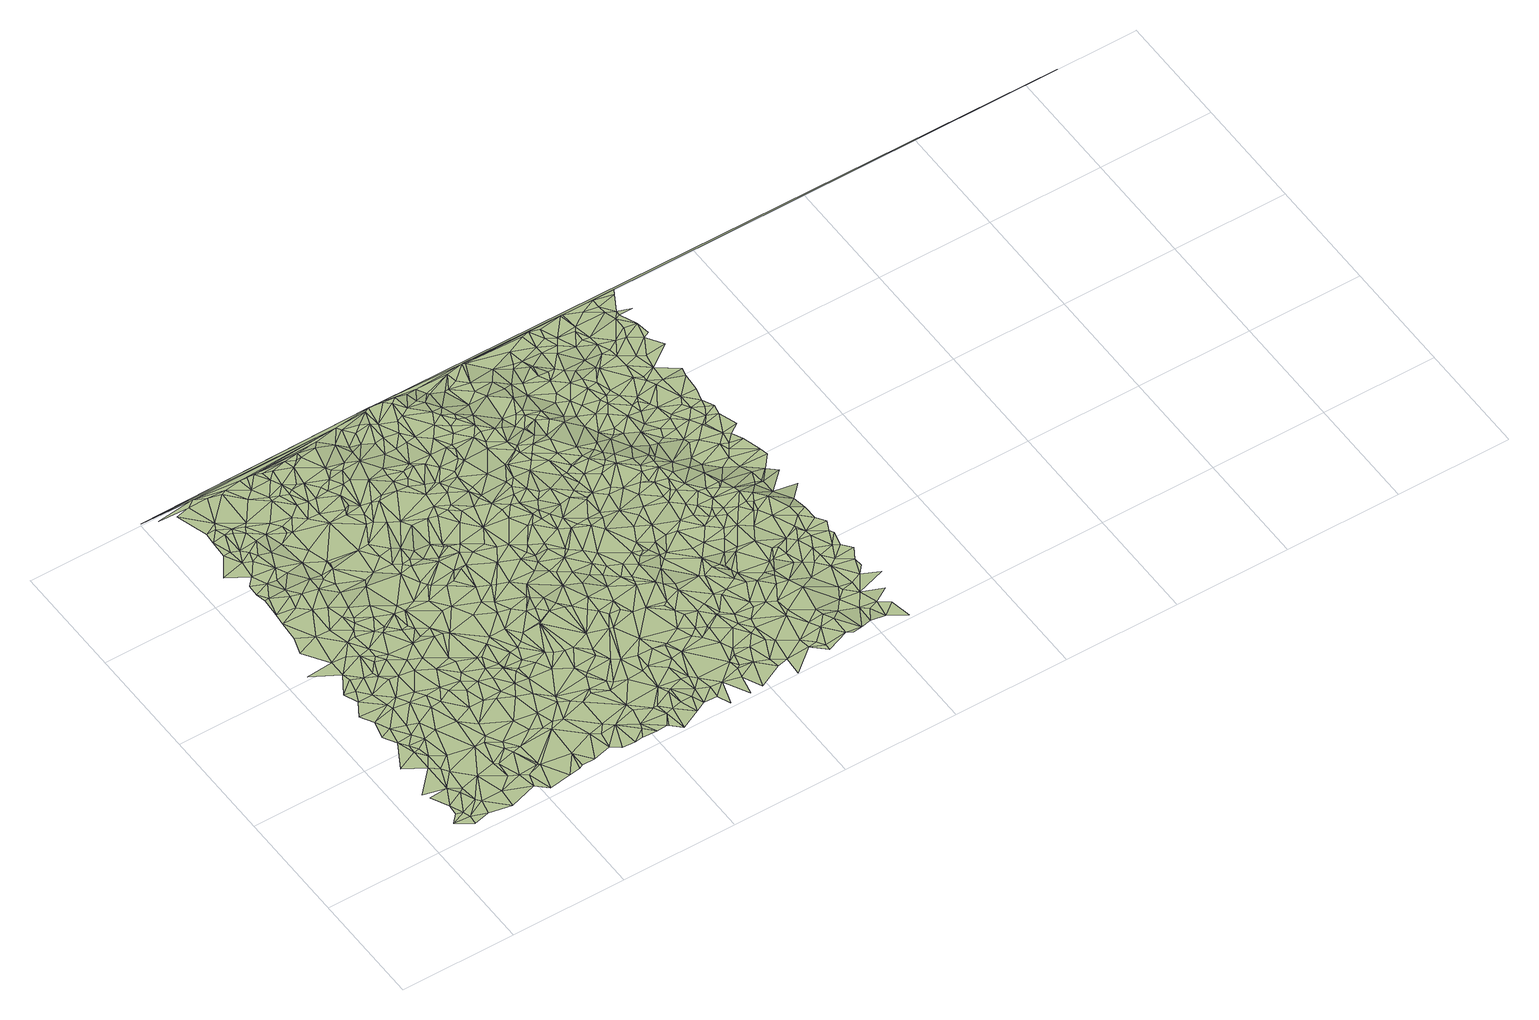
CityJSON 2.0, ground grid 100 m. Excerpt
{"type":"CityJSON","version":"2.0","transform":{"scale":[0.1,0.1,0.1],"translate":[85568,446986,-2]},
"CityObjects":{
"terrain1":{"type":"TINRelief","geometry":[{"type":"CompositeSurface","lod":"2","boundaries":[[[0,1,2]],[[0,3,4]],[[0,4,1]],[[2,1,5]],[[5,6,7]],[[8,4,3]],[[9,5,1]],[[10,1,4]],[[11,12,6]],[[9,6,5]],[[8,13,4]],[[10,9,1]],[[13,10,4]],[[9,14,6]],[[15,16,11]],[[10,14,9]],[[17,16,15]],[[18,11,6]],[[19,6,14]],[[20,13,8]],[[18,6,19]],[[18,21,11]],[[21,15,11]],[[13,22,10]],[[10,22,14]],[[17,15,23]],[[17,24,25]],[[26,23,15]],[[27,25,24]],[[22,19,14]],[[26,15,21]],[[20,28,13]],[[29,17,23]],[[18,19,30]],[[18,30,21]],[[28,22,13]],[[29,24,17]],[[31,23,26]],[[31,26,21]],[[31,29,23]],[[32,33,27]],[[31,21,30]],[[34,27,24]],[[29,35,24]],[[32,36,33]],[[36,37,38]],[[39,19,22]],[[40,28,20]],[[39,30,19]],[[34,24,35]],[[41,22,28]],[[32,27,34]],[[31,42,29]],[[29,42,35]],[[43,31,30]],[[38,37,44]],[[45,37,36]],[[45,36,32]],[[38,44,46]],[[46,47,48]],[[41,49,22]],[[43,42,31]],[[50,41,28]],[[39,22,49]],[[43,30,39]],[[40,50,28]],[[51,34,35]],[[45,52,37]],[[51,35,42]],[[52,44,37]],[[53,32,34]],[[45,32,53]],[[41,54,49]],[[52,46,44]],[[50,54,41]],[[51,53,34]],[[43,55,42]],[[47,56,57]],[[57,56,58]],[[40,59,50]],[[60,47,46]],[[45,61,52]],[[62,39,49]],[[63,43,39]],[[64,45,53]],[[40,65,59]],[[54,66,49]],[[51,42,55]],[[67,46,52]],[[50,68,54]],[[64,61,45]],[[69,58,56]],[[63,55,43]],[[62,49,66]],[[50,59,70]],[[67,60,46]],[[61,71,52]],[[72,53,51]],[[62,73,39]],[[63,39,73]],[[65,74,59]],[[54,68,66]],[[67,52,71]],[[60,75,47]],[[50,70,68]],[[75,56,47]],[[76,51,55]],[[64,53,77]],[[77,53,72]],[[76,72,51]],[[59,74,70]],[[61,78,71]],[[79,80,69]],[[62,66,81]],[[62,81,73]],[[64,77,61]],[[63,82,55]],[[83,80,84]],[[63,73,85]],[[78,67,71]],[[65,86,74]],[[87,69,56]],[[70,88,68]],[[76,55,82]],[[67,75,60]],[[83,84,89]],[[70,74,88]],[[66,68,90]],[[81,66,90]],[[88,90,68]],[[75,91,56]],[[61,92,78]],[[77,92,61]],[[93,84,80]],[[87,79,69]],[[94,67,78]],[[63,95,82]],[[63,85,95]],[[96,72,76]],[[84,97,89]],[[93,80,79]],[[89,97,98]],[[87,56,91]],[[67,99,75]],[[100,77,72]],[[94,99,67]],[[96,76,82]],[[94,78,92]],[[73,81,101]],[[85,73,101]],[[102,103,104]],[[97,102,98]],[[100,72,96]],[[105,104,103]],[[99,106,75]],[[107,91,75]],[[108,97,84]],[[81,90,109]],[[108,84,93]],[[95,110,82]],[[111,99,94]],[[111,94,92]],[[96,82,110]],[[86,112,74]],[[113,92,77]],[[106,107,75]],[[74,114,88]],[[100,113,77]],[[95,85,115]],[[88,114,90]],[[116,79,87]],[[116,93,79]],[[117,87,91]],[[113,111,92]],[[107,118,91]],[[81,109,101]],[[119,112,86]],[[108,120,97]],[[121,106,99]],[[108,93,116]],[[122,103,102]],[[105,103,123]],[[117,91,118]],[[124,102,97]],[[95,125,110]],[[105,123,126]],[[111,127,99]],[[100,96,128]],[[121,107,106]],[[85,101,129]],[[96,110,130]],[[85,129,115]],[[112,114,74]],[[90,131,109]],[[95,115,125]],[[120,124,97]],[[119,132,112]],[[133,123,103]],[[124,122,102]],[[107,134,118]],[[100,135,113]],[[127,121,99]],[[108,136,120]],[[121,134,107]],[[137,116,87]],[[130,110,125]],[[128,96,130]],[[138,103,122]],[[137,87,117]],[[139,126,123]],[[100,128,135]],[[113,140,111]],[[133,103,138]],[[90,114,131]],[[126,141,142]],[[143,118,134]],[[144,108,116]],[[133,139,123]],[[132,145,112]],[[146,117,118]],[[136,124,120]],[[111,140,127]],[[139,141,126]],[[147,148,142]],[[146,118,143]],[[149,138,122]],[[124,149,122]],[[144,136,108]],[[113,135,140]],[[125,115,150]],[[151,101,109]],[[121,152,134]],[[147,142,141]],[[153,154,155]],[[152,143,134]],[[130,125,150]],[[127,156,121]],[[144,116,137]],[[128,130,157]],[[133,158,139]],[[147,155,148]],[[151,109,131]],[[159,133,138]],[[160,115,129]],[[128,161,135]],[[162,117,146]],[[163,129,101]],[[137,117,162]],[[124,164,149]],[[156,152,121]],[[165,141,139]],[[127,166,156]],[[160,150,115]],[[130,150,157]],[[159,138,149]],[[133,167,158]],[[128,157,168]],[[147,141,165]],[[146,143,169]],[[112,145,170]],[[136,171,124]],[[140,172,127]],[[163,101,151]],[[131,114,173]],[[158,165,139]],[[127,172,166]],[[112,170,114]],[[152,169,143]],[[159,167,133]],[[128,168,161]],[[159,149,164]],[[174,144,137]],[[151,131,173]],[[144,171,136]],[[171,164,124]],[[160,129,163]],[[135,175,140]],[[167,165,158]],[[176,137,162]],[[176,174,137]],[[156,166,177]],[[135,161,175]],[[147,178,155]],[[156,177,152]],[[179,157,150]],[[160,180,150]],[[114,181,173]],[[182,144,174]],[[140,183,172]],[[184,147,165]],[[172,177,166]],[[182,171,144]],[[145,185,170]],[[186,183,140]],[[187,165,167]],[[178,153,155]],[[159,164,188]],[[162,146,189]],[[170,181,114]],[[186,140,175]],[[177,169,152]],[[190,168,157]],[[179,150,180]],[[189,146,169]],[[159,188,167]],[[171,191,164]],[[160,163,192]],[[172,183,193]],[[187,184,165]],[[163,151,194]],[[172,193,177]],[[161,168,190]],[[160,192,180]],[[151,173,195]],[[188,164,191]],[[188,187,167]],[[190,157,179]],[[196,174,176]],[[196,182,174]],[[184,197,147]],[[195,173,181]],[[147,197,178]],[[176,162,198]],[[186,199,183]],[[163,194,192]],[[182,200,171]],[[161,201,175]],[[185,202,170]],[[177,203,169]],[[186,175,199]],[[194,151,195]],[[193,183,204]],[[193,204,177]],[[205,191,171]],[[179,180,206]],[[161,190,207]],[[189,169,203]],[[192,206,180]],[[170,208,181]],[[209,184,187]],[[196,200,182]],[[209,187,188]],[[210,153,178]],[[161,207,201]],[[162,189,198]],[[199,204,183]],[[196,176,198]],[[190,179,211]],[[200,205,171]],[[212,188,191]],[[199,175,201]],[[177,204,203]],[[202,208,170]],[[211,179,213]],[[214,185,215]],[[192,194,216]],[[214,202,185]],[[179,206,213]],[[195,181,217]],[[196,218,200]],[[194,195,219]],[[205,220,191]],[[192,221,206]],[[207,199,201]],[[222,209,188]],[[220,212,191]],[[222,188,212]],[[216,194,219]],[[197,210,178]],[[192,216,221]],[[213,206,223]],[[208,224,181]],[[225,197,184]],[[206,221,223]],[[190,211,226]],[[227,203,204]],[[214,208,202]],[[217,181,224]],[[195,217,219]],[[228,214,215]],[[190,226,207]],[[199,229,204]],[[211,213,226]],[[230,223,221]],[[196,198,231]],[[232,153,210]],[[189,231,198]],[[216,230,221]],[[207,229,199]],[[209,233,184]],[[222,212,220]],[[213,223,234]],[[196,235,218]],[[225,210,197]],[[189,203,236]],[[218,235,200]],[[225,184,233]],[[230,237,223]],[[238,227,204]],[[222,239,209]],[[213,234,226]],[[216,219,240]],[[222,220,239]],[[200,241,205]],[[216,242,230]],[[229,238,204]],[[243,207,226]],[[227,236,203]],[[196,231,235]],[[244,214,228]],[[153,245,246]],[[234,223,237]],[[247,219,217]],[[189,236,231]],[[244,228,248]],[[205,241,220]],[[225,249,210]],[[209,239,233]],[[214,250,208]],[[207,251,229]],[[230,242,237]],[[247,217,224]],[[208,250,224]],[[243,226,234]],[[216,240,242]],[[239,220,252]],[[243,253,207]],[[249,232,210]],[[244,254,214]],[[225,255,249]],[[200,235,241]],[[207,253,251]],[[225,233,255]],[[244,248,256]],[[234,237,257]],[[238,258,227]],[[229,251,238]],[[243,234,257]],[[254,259,214]],[[247,224,260]],[[261,240,219]],[[247,262,219]],[[252,220,241]],[[227,263,236]],[[260,224,250]],[[244,256,254]],[[264,235,231]],[[236,265,231]],[[227,258,263]],[[259,250,214]],[[239,266,233]],[[267,237,242]],[[249,268,232]],[[261,219,262]],[[264,231,265]],[[239,252,266]],[[267,257,237]],[[233,269,255]],[[243,257,270]],[[267,242,240]],[[238,271,258]],[[272,254,256]],[[238,251,273]],[[255,274,249]],[[266,269,233]],[[249,275,268]],[[247,260,276]],[[268,275,232]],[[238,273,271]],[[277,235,264]],[[270,257,278]],[[260,250,276]],[[267,278,257]],[[236,279,265]],[[243,280,253]],[[252,241,281]],[[236,263,282]],[[255,269,283]],[[249,274,275]],[[284,259,254]],[[243,270,280]],[[252,285,266]],[[286,267,240]],[[253,287,251]],[[266,288,269]],[[236,282,279]],[[252,281,285]],[[289,254,272]],[[255,283,274]],[[290,262,247]],[[264,265,291]],[[290,247,276]],[[284,250,259]],[[270,278,292]],[[267,292,278]],[[261,293,240]],[[283,269,288]],[[235,294,241]],[[266,285,288]],[[277,264,291]],[[293,286,240]],[[289,284,254]],[[277,294,235]],[[295,261,262]],[[296,265,279]],[[274,297,275]],[[295,262,290]],[[289,272,298]],[[263,258,299]],[[280,287,253]],[[279,282,300]],[[251,301,273]],[[288,285,302]],[[258,271,299]],[[283,288,302]],[[291,265,296]],[[232,245,153]],[[281,241,303]],[[304,276,250]],[[290,276,305]],[[287,301,251]],[[281,306,285]],[[289,298,307]],[[263,299,282]],[[296,279,300]],[[274,308,297]],[[283,308,274]],[[273,309,271]],[[310,267,286]],[[310,292,267]],[[311,280,270]],[[283,302,312]],[[294,313,241]],[[314,270,292]],[[315,261,295]],[[316,300,282]],[[289,317,284]],[[303,241,313]],[[304,305,276]],[[285,318,302]],[[261,319,293]],[[284,320,250]],[[280,321,287]],[[275,297,322]],[[306,318,285]],[[289,307,323]],[[277,291,324]],[[273,301,325]],[[310,286,293]],[[277,326,294]],[[327,295,290]],[[273,325,309]],[[296,300,328]],[[312,302,318]],[[289,323,317]],[[271,309,299]],[[329,306,281]],[[316,282,299]],[[316,328,300]],[[314,311,270]],[[315,319,261]],[[311,321,280]],[[304,250,320]],[[327,290,305]],[[329,281,303]],[[283,330,308]],[[297,308,322]],[[283,312,330]],[[317,320,284]],[[331,292,310]],[[291,296,324]],[[277,324,326]],[[310,293,319]],[[314,292,331]],[[294,332,313]],[[307,333,323]],[[334,287,321]],[[303,313,335]],[[306,336,318]],[[327,315,295]],[[334,301,287]],[[301,337,325]],[[317,323,338]],[[312,318,330]],[[325,337,309]],[[339,336,306]],[[294,326,332]],[[304,340,305]],[[316,299,341]],[[329,339,306]],[[316,342,328]],[[335,313,343]],[[313,332,343]],[[329,303,335]],[[330,322,308]],[[344,319,315]],[[275,322,345]],[[317,338,320]],[[296,328,346]],[[232,275,245]],[[327,305,340]],[[311,347,321]],[[316,341,342]],[[333,348,323]],[[323,348,338]],[[349,334,321]],[[310,319,350]],[[296,351,324]],[[336,352,318]],[[344,315,327]],[[353,337,301]],[[329,335,343]],[[354,314,331]],[[334,353,301]],[[355,331,310]],[[353,309,337]],[[314,347,311]],[[304,320,356]],[[344,350,319]],[[326,357,332]],[[358,299,309]],[[339,352,336]],[[304,356,340]],[[358,341,299]],[[359,349,321]],[[318,360,330]],[[346,328,342]],[[296,346,351]],[[361,322,330]],[[343,332,357]],[[348,362,338]],[[329,363,339]],[[338,362,320]],[[354,331,355]],[[324,364,326]],[[341,365,342]],[[366,348,333]],[[359,321,347]],[[329,343,363]],[[358,309,353]],[[367,246,245]],[[354,368,314]],[[355,310,350]],[[352,360,318]],[[339,363,352]],[[366,362,348]],[[361,330,369]],[[368,347,314]],[[275,345,370]],[[326,364,357]],[[371,365,341]],[[361,345,322]],[[356,320,372]],[[373,366,333]],[[371,341,358]],[[365,374,342]],[[324,351,364]],[[344,327,375]],[[362,376,320]],[[369,330,360]],[[377,334,349]],[[340,356,378]],[[379,363,343]],[[377,353,334]],[[354,355,380]],[[361,369,345]],[[327,340,375]],[[371,374,365]],[[354,380,368]],[[381,362,366]],[[344,375,350]],[[382,372,320]],[[356,372,378]],[[383,358,353]],[[384,343,357]],[[352,385,360]],[[386,355,350]],[[373,381,366]],[[363,387,352]],[[388,342,374]],[[359,377,349]],[[388,346,342]],[[368,389,347]],[[381,376,362]],[[359,347,389]],[[382,320,376]],[[390,374,371]],[[388,351,346]],[[352,387,385]],[[390,371,358]],[[357,364,391]],[[392,380,355]],[[379,343,384]],[[392,355,386]],[[368,380,389]],[[377,383,353]],[[379,387,363]],[[369,393,345]],[[390,358,383]],[[369,360,393]],[[394,386,350]],[[395,340,378]],[[396,246,367]],[[397,364,351]],[[373,398,381]],[[384,357,391]],[[360,385,399]],[[375,340,400]],[[275,370,245]],[[401,378,372]],[[402,398,373]],[[381,403,376]],[[392,386,394]],[[394,350,404]],[[387,399,385]],[[395,400,340]],[[403,382,376]],[[405,359,389]],[[397,391,364]],[[406,372,382]],[[407,388,374]],[[408,374,390]],[[409,350,375]],[[345,393,370]],[[388,410,351]],[[411,403,381]],[[390,383,412]],[[392,413,380]],[[404,350,409]],[[398,411,381]],[[414,377,359]],[[413,389,380]],[[401,372,406]],[[379,415,387]],[[377,416,383]],[[395,378,401]],[[403,406,382]],[[408,407,374]],[[360,417,393]],[[392,394,413]],[[379,384,415]],[[360,399,417]],[[418,397,351]],[[402,419,420]],[[421,384,391]],[[405,414,359]],[[387,415,399]],[[402,420,398]],[[412,383,416]],[[418,351,410]],[[421,391,397]],[[375,400,422]],[[398,420,411]],[[394,404,423]],[[407,410,388]],[[411,424,403]],[[405,389,425]],[[409,375,422]],[[426,390,412]],[[370,393,417]],[[413,425,389]],[[403,424,406]],[[427,401,406]],[[413,394,423]],[[408,390,426]],[[377,428,416]],[[395,401,429]],[[423,404,409]],[[430,384,421]],[[414,428,377]],[[431,415,384]],[[432,399,415]],[[430,431,384]],[[432,417,399]],[[395,433,400]],[[421,397,434]],[[429,401,427]],[[435,422,400]],[[436,407,408]],[[436,410,407]],[[426,412,416]],[[424,427,406]],[[405,437,414]],[[418,434,397]],[[405,425,437]],[[438,409,422]],[[420,439,411]],[[424,429,427]],[[438,423,409]],[[413,440,425]],[[426,416,428]],[[370,417,245]],[[433,435,400]],[[441,421,434]],[[413,423,442]],[[432,443,417]],[[436,408,444]],[[436,445,410]],[[446,430,421]],[[447,428,414]],[[411,439,424]],[[437,448,414]],[[408,426,444]],[[420,449,450]],[[451,432,415]],[[446,431,430]],[[395,429,452]],[[447,414,448]],[[438,422,435]],[[413,453,440]],[[446,421,441]],[[418,454,434]],[[431,455,415]],[[456,418,410]],[[436,444,445]],[[413,442,453]],[[454,441,434]],[[457,417,443]],[[451,443,432]],[[445,456,410]],[[447,458,428]],[[395,459,433]],[[424,460,429]],[[420,450,461]],[[462,437,425]],[[457,245,417]],[[438,435,433]],[[447,448,458]],[[463,442,423]],[[462,425,440]],[[463,423,438]],[[464,451,415]],[[420,461,439]],[[465,444,426]],[[437,466,448]],[[418,467,454]],[[395,452,459]],[[468,431,446]],[[465,445,444]],[[464,415,455]],[[426,428,469]],[[470,446,441]],[[451,471,443]],[[470,441,454]],[[471,457,443]],[[462,440,453]],[[468,455,431]],[[456,472,418]],[[418,472,467]],[[473,453,442]],[[429,460,452]],[[448,474,458]],[[462,466,437]],[[458,475,428]],[[473,442,463]],[[424,476,460]],[[439,477,424]],[[468,446,470]],[[448,466,474]],[[478,456,445]],[[465,426,479]],[[465,478,445]],[[461,480,439]],[[481,438,433]],[[450,482,483]],[[484,454,467]],[[424,477,476]],[[485,472,456]],[[450,483,461]],[[484,470,454]],[[471,486,457]],[[469,428,475]],[[426,469,487]],[[473,488,453]],[[468,489,455]],[[451,490,471]],[[439,480,491]],[[481,463,438]],[[462,453,488]],[[479,426,487]],[[492,473,463]],[[478,485,456]],[[464,490,451]],[[493,464,455]],[[461,483,480]],[[494,245,457]],[[481,433,459]],[[458,474,495]],[[484,468,470]],[[452,460,496]],[[472,497,467]],[[462,498,466]],[[489,493,455]],[[498,474,466]],[[459,452,499]],[[500,472,485]],[[501,478,465]],[[476,496,460]],[[439,491,502]],[[458,495,475]],[[492,488,473]],[[501,465,479]],[[490,486,471]],[[480,483,491]],[[484,467,497]],[[439,502,477]],[[503,492,463]],[[494,457,486]],[[493,490,464]],[[462,504,498]],[[478,500,485]],[[505,489,468]],[[506,452,496]],[[482,507,483]],[[508,468,484]],[[459,499,509]],[[501,510,478]],[[499,452,506]],[[511,504,462]],[[511,462,488]],[[503,463,481]],[[472,512,497]],[[500,512,472]],[[501,479,510]],[[476,513,496]],[[459,509,514]],[[476,477,515]],[[510,516,478]],[[517,488,492]],[[478,516,500]],[[489,518,493]],[[508,505,468]],[[498,519,474]],[[469,520,487]],[[503,517,492]],[[493,521,490]],[[476,515,513]],[[494,367,245]],[[490,494,486]],[[483,522,491]],[[474,519,495]],[[491,522,502]],[[479,487,520]],[[508,484,497]],[[523,469,475]],[[505,518,489]],[[499,514,509]],[[518,521,493]],[[481,459,524]],[[523,475,495]],[[524,459,514]],[[503,481,525]],[[490,521,494]],[[523,520,469]],[[517,526,488]],[[477,502,527]],[[506,496,528]],[[511,488,526]],[[529,498,504]],[[528,496,513]],[[483,507,530]],[[503,525,531]],[[483,530,522]],[[499,506,528]],[[515,477,527]],[[503,532,517]],[[533,516,510]],[[534,510,479]],[[535,479,520]],[[533,500,516]],[[511,529,504]],[[536,495,519]],[[523,495,536]],[[508,537,505]],[[512,538,497]],[[505,537,518]],[[503,531,532]],[[521,367,494]],[[500,539,512]],[[525,481,524]],[[529,519,498]],[[508,497,540]],[[499,541,514]],[[542,521,518]],[[515,543,513]],[[517,532,526]],[[522,544,502]],[[525,524,531]],[[523,545,520]],[[546,530,507]],[[499,528,541]],[[547,479,535]],[[542,518,537]],[[535,520,545]],[[528,513,543]],[[502,544,527]],[[540,497,538]],[[548,523,536]],[[508,549,537]],[[524,514,550]],[[533,539,500]],[[548,545,523]],[[515,527,543]],[[551,536,519]],[[534,533,510]],[[512,539,538]],[[530,552,522]],[[534,479,547]],[[553,367,521]],[[514,541,550]],[[554,532,531]],[[508,540,549]],[[511,526,555]],[[554,531,524]],[[548,536,551]],[[542,556,521]],[[529,557,519]],[[542,537,558]],[[551,519,557]],[[532,559,526]],[[560,545,548]],[[511,555,529]],[[528,543,561]],[[552,544,522]],[[546,562,530]],[[528,561,541]],[[563,535,545]],[[556,553,521]],[[543,527,564]],[[565,538,539]],[[540,538,565]],[[562,552,530]],[[564,527,544]],[[553,396,367]],[[550,541,566]],[[540,567,549]],[[563,545,560]],[[563,547,535]],[[549,568,537]],[[524,550,569]],[[561,543,570]],[[554,559,532]],[[529,571,557]],[[540,565,567]],[[537,568,558]],[[548,551,572]],[[542,558,556]],[[554,524,569]],[[573,546,574]],[[543,564,575]],[[543,575,570]],[[560,548,572]],[[569,550,566]],[[576,534,547]],[[564,544,577]],[[552,577,544]],[[529,555,571]],[[551,557,572]],[[559,578,526]],[[526,578,555]],[[534,579,533]],[[563,576,547]],[[533,580,539]],[[561,581,541]],[[582,549,567]],[[562,577,552]],[[561,570,581]],[[554,583,559]],[[571,584,557]],[[563,560,585]],[[586,565,539]],[[564,577,587]],[[575,564,587]],[[553,588,396]],[[558,589,556]],[[576,579,534]],[[590,562,546]],[[582,568,549]],[[541,591,566]],[[586,567,565]],[[556,588,553]],[[571,555,584]],[[592,570,575]],[[579,580,533]],[[560,593,585]],[[554,594,583]],[[554,569,594]],[[559,583,595]],[[560,572,593]],[[572,557,596]],[[556,589,588]],[[569,566,591]],[[573,590,546]],[[581,570,592]],[[597,558,568]],[[597,589,558]],[[541,581,591]],[[598,576,563]],[[586,539,580]],[[598,563,585]],[[576,599,579]],[[582,567,586]],[[559,600,578]],[[559,595,600]],[[584,601,557]],[[583,602,595]],[[582,603,568]],[[604,575,587]],[[598,599,576]],[[555,605,584]],[[578,605,555]],[[562,606,577]],[[557,601,596]],[[583,594,602]],[[593,572,596]],[[598,585,593]],[[594,569,607]],[[569,591,607]],[[589,608,588]],[[592,575,609]],[[610,396,588]],[[595,602,600]],[[603,611,568]],[[606,587,577]],[[597,568,611]],[[612,581,592]],[[604,609,575]],[[589,613,608]],[[597,614,589]],[[590,606,562]],[[614,613,589]],[[605,615,584]],[[599,616,579]],[[581,617,591]],[[618,586,580]],[[619,578,600]],[[620,590,573]],[[616,580,579]],[[612,617,581]],[[621,603,582]],[[584,615,601]],[[593,596,622]],[[594,607,623]],[[602,624,600]],[[621,582,586]],[[594,624,602]],[[612,592,609]],[[598,625,599]],[[626,611,603]],[[627,604,587]],[[578,628,605]],[[620,573,629]],[[610,588,608]],[[630,586,618]],[[573,631,629]],[[598,593,632]],[[633,597,611]],[[594,623,624]],[[634,596,601]],[[618,580,635]],[[622,596,634]],[[633,614,597]],[[621,626,603]],[[599,625,636]],[[599,636,616]],[[627,587,606]],[[619,628,578]],[[593,622,632]],[[607,591,637]],[[610,608,613]],[[626,638,611]],[[621,586,630]],[[605,628,615]],[[627,609,604]],[[607,637,623]],[[616,635,580]],[[633,611,638]],[[614,639,613]],[[637,591,617]],[[615,640,601]],[[620,641,590]],[[612,642,617]],[[600,624,643]],[[619,600,643]],[[634,601,640]],[[644,638,626]],[[622,634,640]],[[645,612,609]],[[630,618,646]],[[590,647,606]],[[621,644,626]],[[598,648,625]],[[639,610,613]],[[633,649,614]],[[623,650,624]],[[598,632,648]],[[620,629,641]],[[646,618,635]],[[622,651,632]],[[649,639,614]],[[636,625,652]],[[590,641,647]],[[622,640,651]],[[636,653,616]],[[642,654,617]],[[621,630,646]],[[637,617,654]],[[615,655,640]],[[616,653,635]],[[628,655,615]],[[645,642,612]],[[644,656,638]],[[621,656,644]],[[629,631,657]],[[619,658,628]],[[623,637,659]],[[648,652,625]],[[660,627,606]],[[661,609,627]],[[662,633,638]],[[632,651,663]],[[650,643,624]],[[647,664,606]],[[621,646,656]],[[648,632,663]],[[660,606,664]],[[619,643,658]],[[636,665,653]],[[633,666,649]],[[636,652,665]],[[667,650,623]],[[661,645,609]],[[610,668,396]],[[646,635,669]],[[667,623,659]],[[637,654,670]],[[656,662,638]],[[651,640,671]],[[672,654,642]],[[629,657,641]],[[651,671,663]],[[672,670,654]],[[673,642,645]],[[662,666,633]],[[653,674,635]],[[628,658,675]],[[648,663,676]],[[640,655,677]],[[648,678,652]],[[673,672,642]],[[660,679,627]],[[635,680,669]],[[647,681,664]],[[672,682,670]],[[656,646,683]],[[658,643,675]],[[628,684,655]],[[685,610,639]],[[671,686,663]],[[678,665,652]],[[641,687,647]],[[676,663,686]],[[673,645,661]],[[659,637,688]],[[646,669,683]],[[685,639,649]],[[665,689,653]],[[661,627,679]],[[690,637,670]],[[671,640,691]],[[648,676,678]],[[692,643,650]],[[640,677,691]],[[635,674,680]],[[628,675,693]],[[690,670,682]],[[662,694,666]],[[667,659,688]],[[660,664,695]],[[653,689,674]],[[647,687,681]],[[667,692,650]],[[666,685,649]],[[655,684,677]],[[641,657,696]],[[628,693,684]],[[690,688,637]],[[683,669,680]],[[641,696,687]],[[672,697,682]],[[673,697,672]],[[656,698,662]],[[673,661,699]],[[678,700,665]],[[676,686,701]],[[671,702,686]],[[656,683,698]],[[703,675,643]],[[664,681,695]],[[678,676,701]],[[666,694,685]],[[662,704,694]],[[660,705,679]],[[665,706,689]],[[690,682,697]],[[661,679,707]],[[692,703,643]],[[689,708,674]],[[665,700,706]],[[709,657,710]],[[671,691,711]],[[712,667,688]],[[683,680,713]],[[709,696,657]],[[661,707,699]],[[712,692,667]],[[686,702,701]],[[687,714,681]],[[660,695,705]],[[687,696,714]],[[671,711,702]],[[662,698,704]],[[694,715,685]],[[680,674,716]],[[673,699,717]],[[718,693,675]],[[719,688,690]],[[678,720,700]],[[685,668,610]],[[721,677,684]],[[678,701,720]],[[721,691,677]],[[673,717,697]],[[689,722,708]],[[694,723,715]],[[694,704,723]],[[674,708,722]],[[693,724,684]],[[707,679,705]],[[709,714,696]],[[713,680,716]],[[689,706,722]],[[703,718,675]],[[690,697,725]],[[699,707,726]],[[719,690,725]],[[712,727,692]],[[674,722,716]],[[712,688,728]],[[683,713,729]],[[707,705,726]],[[719,728,688]],[[683,729,698]],[[714,730,681]],[[721,711,691]],[[681,730,695]],[[699,726,717]],[[711,731,702]],[[732,701,702]],[[692,733,703]],[[727,733,692]],[[720,701,732]],[[713,716,734]],[[724,735,684]],[[736,724,693]],[[700,737,706]],[[736,693,718]],[[685,715,668]],[[706,738,722]],[[709,739,714]],[[704,698,740]],[[721,684,735]],[[721,731,711]],[[741,702,731]],[[700,720,737]],[[697,742,725]],[[723,668,715]],[[712,743,727]],[[704,740,723]],[[716,722,744]],[[713,734,729]],[[705,695,745]],[[732,702,741]],[[717,742,697]],[[717,726,746]],[[726,705,747]],[[748,718,703]],[[709,749,739]],[[719,725,750]],[[712,728,751]],[[734,716,752]],[[739,730,714]],[[736,753,724]],[[744,722,738]],[[712,751,743]],[[706,737,738]],[[727,754,733]],[[755,720,732]],[[733,756,703]],[[753,735,724]],[[716,744,752]],[[729,757,698]],[[719,750,728]],[[743,754,727]],[[721,758,731]],[[748,736,718]],[[726,747,746]],[[698,757,740]],[[741,731,758]],[[756,748,703]],[[695,730,759]],[[750,725,742]],[[723,760,668]],[[717,746,761]],[[755,732,741]],[[744,738,752]],[[745,695,759]],[[705,745,762]],[[717,761,742]],[[734,763,729]],[[705,762,747]],[[764,721,735]],[[749,765,739]],[[743,766,754]],[[734,752,763]],[[751,728,767]],[[743,751,766]],[[755,768,720]],[[769,758,721]],[[740,770,723]],[[720,768,737]],[[723,770,760]],[[748,771,736]],[[767,728,750]],[[769,721,764]],[[749,772,765]],[[736,773,753]],[[754,774,733]],[[775,746,747]],[[746,776,761]],[[752,738,777]],[[753,773,735]],[[729,778,757]],[[733,774,756]],[[756,771,748]],[[759,730,779]],[[739,780,730]],[[775,776,746]],[[737,777,738]],[[781,741,758]],[[740,757,778]],[[755,741,781]],[[750,742,782]],[[729,763,778]],[[751,783,766]],[[780,779,730]],[[764,735,773]],[[751,767,783]],[[766,784,754]],[[771,773,736]],[[762,775,747]],[[739,765,785]],[[742,761,786]],[[756,787,771]],[[762,745,788]],[[740,778,770]],[[754,784,774]],[[789,745,759]],[[772,785,765]],[[763,752,790]],[[769,791,758]],[[774,787,756]],[[790,752,777]],[[786,761,776]],[[739,785,780]],[[792,768,755]],[[782,742,786]],[[793,777,737]],[[794,769,764]],[[766,783,784]],[[792,755,781]],[[775,786,776]],[[767,750,795]],[[759,779,796]],[[768,793,737]],[[789,788,745]],[[797,764,773]],[[781,758,791]],[[763,798,778]],[[771,787,799]],[[771,799,773]],[[800,775,762]],[[767,795,783]],[[780,796,779]],[[794,764,797]],[[750,782,801]],[[789,759,796]],[[772,802,785]],[[774,803,787]],[[794,791,769]],[[774,784,803]],[[762,788,804]],[[800,786,775]],[[770,778,805]],[[806,792,781]],[[750,801,795]],[[772,807,802]],[[805,778,798]],[[808,763,790]],[[770,809,760]],[[793,810,777]],[[789,811,788]],[[790,777,810]],[[800,762,804]],[[797,773,812]],[[813,768,792]],[[799,812,773]],[[794,797,814]],[[813,793,768]],[[787,815,799]],[[785,816,780]],[[804,788,811]],[[780,817,796]],[[818,782,786]],[[783,819,784]],[[820,781,791]],[[821,798,763]],[[803,784,822]],[[823,792,806]],[[806,781,820]],[[797,812,814]],[[803,824,787]],[[825,801,782]],[[789,796,817]],[[783,795,819]],[[789,826,811]],[[770,805,827]],[[794,828,791]],[[668,760,829]],[[825,782,818]],[[808,821,763]],[[794,814,828]],[[808,790,810]],[[800,830,786]],[[799,815,812]],[[793,831,810]],[[823,806,820]],[[832,795,801]],[[787,824,815]],[[813,831,793]],[[823,833,792]],[[784,834,822]],[[803,822,835]],[[833,813,792]],[[836,805,798]],[[770,827,809]],[[800,804,837]],[[780,838,817]],[[818,786,839]],[[789,840,826]],[[804,811,841]],[[786,830,839]],[[789,817,840]],[[803,835,824]],[[820,791,842]],[[821,843,798]],[[841,811,826]],[[832,819,795]],[[784,819,834]],[[844,814,812]],[[836,798,843]],[[845,801,825]],[[842,791,828]],[[845,832,801]],[[828,814,844]],[[800,846,830]],[[800,837,846]],[[805,847,827]],[[804,841,837]],[[848,835,822]],[[848,822,834]],[[849,808,810]],[[840,817,850]],[[760,809,851]],[[823,820,852]],[[836,847,805]],[[815,853,812]],[[848,824,835]],[[830,846,839]],[[813,854,831]],[[847,809,827]],[[845,855,832]],[[841,826,856]],[[815,824,857]],[[849,821,808]],[[858,810,831]],[[859,825,818]],[[855,819,832]],[[842,828,844]],[[836,843,860]],[[823,852,833]],[[821,861,843]],[[845,825,859]],[[818,839,862]],[[840,863,826]],[[820,842,852]],[[833,864,813]],[[836,860,847]],[[860,843,861]],[[839,846,862]],[[815,857,853]],[[856,826,863]],[[865,846,837]],[[848,866,824]],[[865,837,841]],[[844,812,867]],[[849,810,858]],[[813,864,854]],[[842,844,868]],[[845,859,855]],[[858,831,854]],[[821,869,861]],[[870,834,819]],[[812,853,871]],[[818,862,872]],[[866,857,824]],[[859,818,872]],[[852,864,833]],[[760,851,829]],[[841,856,873]],[[869,860,861]],[[855,870,819]],[[849,874,821]],[[875,847,860]],[[852,842,876]],[[877,809,847]],[[848,834,878]],[[879,862,846]],[[874,869,821]],[[865,841,873]],[[842,868,880]],[[812,871,867]],[[844,867,868]],[[842,880,876]],[[865,881,846]],[[875,860,869]],[[864,882,854]],[[870,883,834]],[[859,884,855]],[[879,846,881]],[[858,854,882]],[[885,849,858]],[[886,866,848]],[[852,887,864]],[[852,876,888]],[[875,877,847]],[[855,884,870]],[[889,872,862]],[[849,890,874]],[[883,878,834]],[[877,851,809]],[[889,862,879]],[[857,891,853]],[[885,890,849]],[[866,892,857]],[[859,872,893]],[[864,894,882]],[[868,895,880]],[[852,888,887]],[[858,882,896]],[[886,848,878]],[[897,871,853]],[[885,858,896]],[[867,895,868]],[[887,894,864]],[[874,898,869]],[[859,893,884]],[[893,872,889]],[[898,875,869]],[[876,880,899]],[[668,829,900]],[[870,901,883]],[[870,884,902]],[[896,882,903]],[[894,903,882]],[[867,871,897]],[[870,902,901]],[[876,904,888]],[[897,853,891]],[[892,891,857]],[[886,892,866]],[[887,888,905]],[[883,901,878]],[[899,880,895]],[[874,890,906]],[[877,829,851]],[[885,907,890]],[[875,908,877]],[[876,899,904]],[[885,896,907]],[[887,909,894]],[[874,906,898]],[[888,910,905]],[[898,908,875]],[[887,905,909]],[[896,903,911]],[[912,895,867]],[[913,829,877]],[[884,893,914]],[[904,910,888]],[[396,915,246]],[[902,916,901]],[[884,917,902]],[[918,867,897]],[[878,901,916]],[[908,913,877]],[[886,878,916]],[[910,909,905]],[[894,919,903]],[[907,906,890]],[[899,895,912]],[[907,896,911]],[[892,920,891]],[[921,904,899]],[[918,912,867]],[[894,909,919]],[[913,922,829]],[[921,899,912]],[[898,923,908]],[[886,924,892]],[[902,917,916]],[[903,919,911]],[[906,923,898]],[[897,891,925]],[[908,926,913]],[[920,927,891]],[[913,926,922]],[[892,924,920]],[[918,897,925]],[[886,916,928]],[[921,929,904]],[[930,909,910]],[[908,923,926]],[[904,930,910]],[[891,927,925]],[[907,931,906]],[[907,911,931]],[[921,912,932]],[[920,933,927]],[[934,919,909]],[[886,928,924]],[[829,922,935]],[[918,925,936]],[[918,937,912]],[[921,932,929]],[[925,927,938]],[[934,909,930]],[[906,939,923]],[[911,919,940]],[[929,941,904]],[[918,936,937]],[[920,924,933]],[[923,942,926]],[[926,935,922]],[[904,941,930]],[[933,938,927]],[[932,912,937]],[[906,931,939]],[[943,931,911]],[[943,911,940]],[[934,944,919]],[[945,936,925]],[[923,946,942]],[[923,939,946]],[[940,919,944]],[[929,932,941]],[[829,935,900]],[[925,938,947]],[[945,937,936]],[[926,942,948]],[[926,948,935]],[[932,937,949]],[[934,930,950]],[[951,939,931]],[[943,951,931]],[[952,942,946]],[[945,925,947]],[[952,946,939]],[[930,941,950]],[[934,953,944]],[[941,932,954]],[[940,944,953]],[[954,932,949]],[[952,948,942]],[[949,937,955]],[[943,940,956]],[[934,950,953]],[[945,955,937]],[[951,957,939]],[[948,900,935]],[[943,957,951]],[[957,952,939]],[[956,940,953]],[[954,949,955]],[[958,941,954]],[[941,959,950]],[[960,900,948]],[[958,959,941]],[[943,956,961]],[[943,961,957]],[[956,953,962]],[[952,963,948]],[[950,964,953]],[[957,965,952]],[[950,959,964]],[[960,948,963]],[[956,962,966]],[[967,962,953]],[[956,966,961]],[[960,968,900]],[[961,969,957]],[[952,965,963]],[[957,969,965]],[[966,962,967]],[[960,963,970]],[[961,971,969]],[[960,970,968]],[[966,971,961]],[[965,969,971]],[[965,972,963]],[[972,970,963]],[[966,973,971]],[[974,972,965]],[[974,965,971]],[[970,975,968]],[[972,975,970]],[[974,976,972]],[[968,975,977]]]}]}
},
"vertices":[
[255,180,14],[378,230,15],[324,250,16],[389,90,16],[398,170,14],[329,340,16],[411,500,18],[253,490,15],[528,120,16],[472,410,17],[527,290,17],[410,750,18],[219,550,16],[559,250,16],[507,440,15],[411,940,18],[235,860,16],[362,1090,17],[483,690,17],[524,630,17],[725,80,17],[478,850,18],[671,480,17],[414,1020,17],[390,1240,17],[298,1200,17],[459,950,18],[337,1360,16],[738,250,15],[491,1100,18],[598,780,16],[553,1010,17],[511,1450,18],[271,1470,16],[526,1400,17],[516,1200,18],[350,1600,17],[393,1700,18],[300,1720,17],[817,730,18],[967,160,15],[859,350,17],[611,1170,15],[668,1040,17],[420,1820,20],[478,1600,16],[404,1890,19],[405,2040,18],[176,2020,18],[841,520,15],[937,310,17],[668,1380,17],[518,1780,19],[608,1480,16],[871,490,16],[775,1250,15],[449,2320,21],[261,2250,18],[310,2400,20],[998,270,17],[528,2030,19],[617,1730,17],[901,730,17],[851,1020,17],[666,1660,19],[1060,70,16],[994,600,16],[619,1980,19],[1030,530,15],[321,2570,21],[1102,320,19],[600,1780,17],[754,1450,17],[944,780,17],[1126,310,19],[620,2140,20],[807,1370,16],[743,1650,17],[674,1870,18],[489,2650,23],[329,2670,23],[1021,660,17],[866,1260,15],[344,2840,18],[376,2840,22],[974,910,17],[1253,100,16],[580,2560,23],[1116,330,19],[318,2920,23],[1106,550,15],[577,2320,20],[763,1840,18],[518,2770,22],[713,1910,19],[1009,1090,17],[937,1380,17],[449,2970,22],[325,3020,24],[712,2000,18],[877,1630,17],[1205,790,16],[391,3090,25],[413,3250,22],[212,3200,23],[338,3390,22],[694,2160,20],[724,2220,19],[522,2840,29],[1258,650,16],[978,1320,15],[803,1870,19],[1386,270,18],[891,1750,18],[1399,560,17],[1137,1090,16],[608,2740,24],[691,2520,23],[728,2380,21],[1349,110,17],[530,2960,22],[845,2120,22],[485,3220,22],[398,3390,22],[589,3070,22],[1090,1240,17],[344,3540,23],[892,2080,20],[1021,1550,17],[1225,1050,18],[1101,1350,15],[1349,610,16],[1385,130,18],[465,3360,23],[771,2280,19],[995,1700,17],[635,2980,22],[740,2710,26],[515,3310,21],[463,3560,23],[1019,1860,19],[430,3640,23],[353,3640,23],[795,2320,21],[737,2830,31],[1497,130,18],[819,2430,23],[464,3700,23],[270,3910,23],[551,3250,22],[1207,1270,17],[1401,760,16],[924,2250,21],[461,3990,23],[126,3950,23],[391,3940,23],[933,2120,20],[1153,1420,18],[522,3540,22],[625,3380,21],[1293,1090,17],[1161,1590,17],[858,2600,16],[1358,990,17],[645,3210,32],[540,3580,22],[950,2110,20],[603,3490,22],[1184,1530,17],[964,2360,23],[1606,360,17],[785,3000,22],[1027,2020,19],[1444,620,18],[820,2770,27],[1193,1830,17],[870,2680,27],[1070,2190,19],[558,3940,22],[1328,1350,18],[1322,1240,16],[1530,600,16],[833,2810,26],[1115,1980,19],[664,3570,21],[1656,170,19],[1106,1890,16],[635,3540,21],[720,3390,22],[1042,2530,33],[1338,1470,17],[763,3240,21],[1429,1100,16],[1085,2030,19],[1484,940,16],[1588,770,15],[940,2820,24],[676,3910,23],[1079,2590,27],[1211,1920,20],[948,2910,21],[1262,1820,18],[1678,310,18],[1129,2240,22],[1160,2170,21],[896,3080,23],[1439,1280,17],[1309,1800,16],[1740,390,19],[809,3470,22],[717,3930,23],[1372,1460,17],[862,3320,20],[1439,1330,19],[1817,330,19],[1735,110,17],[1542,1080,21],[1673,720,16],[959,2880,21],[1605,820,16],[895,3300,20],[1502,1200,18],[869,3390,20],[1453,1280,16],[1748,660,17],[806,3760,22],[1479,1550,15],[1263,2210,22],[1846,100,19],[1386,2010,20],[1532,1210,19],[1172,2620,24],[862,3950,22],[947,3650,23],[1577,1380,17],[1203,2870,23],[1334,2490,27],[1604,1270,18],[1357,2150,23],[980,3430,20],[1740,1070,15],[1182,3220,22],[1678,1190,17],[1532,1600,15],[1961,190,19],[1754,3990,28],[3,4000,24],[1860,740,16],[1914,110,20],[882,3830,22],[1997,450,18],[1468,2010,22],[1069,3350,20],[1558,1850,19],[1976,230,21],[952,3690,23],[2042,100,19],[1652,1390,17],[1441,2290,27],[2008,380,19],[1846,700,17],[1884,980,17],[1913,860,15],[1409,2340,26],[1306,2730,22],[1336,2610,23],[1079,3510,21],[1792,1240,18],[923,3950,23],[1023,3660,22],[1675,1600,18],[1455,2270,27],[2134,110,19],[1555,2200,26],[1055,3830,23],[986,3950,21],[1983,640,18],[1303,2880,21],[1704,1430,17],[1400,2570,23],[1720,1770,18],[1170,3340,20],[1448,2520,22],[1100,3740,22],[2146,310,20],[1168,3490,20],[1843,1200,16],[1678,1920,22],[1098,3630,21],[2204,210,17],[2011,740,16],[1417,2750,25],[1761,1490,19],[1925,1170,16],[1403,3060,20],[1938,890,17],[1481,2710,21],[1045,3920,21],[2147,100,19],[1642,2440,23],[1475,2580,21],[1727,2070,27],[1135,3660,20],[1356,3270,21],[2154,660,17],[2048,700,16],[1239,3490,19],[2232,20,18],[1124,3900,21],[1685,2300,24],[1921,1500,19],[1823,1740,20],[1194,3690,20],[1333,3220,20],[1909,1660,20],[2092,1000,15],[1564,2530,20],[2183,310,20],[1245,3660,23],[1997,1160,16],[2297,470,17],[1759,1870,22],[1254,3930,21],[2271,230,16],[1542,2990,20],[1622,2210,28],[1462,3050,20],[2162,910,15],[1545,2630,29],[1404,3410,20],[1274,3840,22],[1933,1510,19],[1446,3150,20],[2406,100,19],[1835,2020,26],[1400,3290,23],[1330,3560,20],[1738,2280,25],[2335,380,20],[1354,3500,20],[2226,860,15],[1665,2470,21],[1686,2620,21],[1471,3240,20],[2104,1060,16],[1374,3940,25],[1681,2860,19],[1992,1780,20],[2357,250,15],[1868,2000,27],[2156,1220,16],[1631,2940,20],[1428,3590,21],[1791,2300,23],[1977,1640,22],[2051,1560,22],[2295,670,17],[1559,3220,20],[1823,2430,22],[1963,1970,26],[1464,3700,25],[1329,3890,22],[2363,400,19],[1488,3490,20],[1614,3200,20],[1757,2540,24],[2456,250,15],[2055,4000,60],[2008,1760,17],[1376,3890,22],[1560,3960,18],[1795,2530,23],[2354,690,16],[2496,150,16],[1761,2570,21],[2328,1170,16],[2485,440,19],[2003,2190,21],[2351,820,17],[1551,3500,21],[2092,1700,17],[2516,300,19],[2476,590,18],[1911,2380,21],[1668,3420,25],[1487,3660,26],[2169,1530,21],[1556,3610,27],[1821,2850,19],[2063,1880,27],[1875,2500,21],[1660,3240,20],[2136,1600,22],[1514,3910,25],[2218,1510,20],[2458,960,16],[2172,4000,57],[1782,3210,21],[2624,250,19],[1611,3660,27],[2358,1160,17],[2480,820,17],[2611,140,19],[2551,430,17],[2297,1420,18],[2182,1960,26],[2545,650,19],[1898,2830,20],[1996,2680,20],[2361,1360,17],[1925,2930,19],[2596,380,18],[2027,2400,21],[2278,1720,22],[2170,2120,20],[1716,3610,30],[2084,2320,22],[1662,3860,17],[1944,3060,20],[2661,30,19],[2726,240,18],[1812,3300,30],[2409,1290,18],[2369,1520,18],[2650,670,17],[2276,1900,21],[2113,2540,21],[2581,790,17],[2176,2290,23],[2600,800,17],[1807,3380,32],[1814,3450,32],[1727,3720,20],[2568,1210,16],[1876,3200,21],[2503,1280,18],[1994,2840,19],[2253,2020,24],[2506,1380,21],[2885,380,21],[2316,1860,22],[1913,3260,34],[2413,1660,24],[1742,3790,5],[2073,2770,19],[2040,2870,18],[1926,3340,34],[2243,2150,20],[2281,2090,20],[2842,30,18],[2875,200,19],[1826,3760,13],[2750,880,18],[2414,1790,25],[1988,3140,31],[1917,3570,20],[2088,2990,20],[1781,3950,26],[2286,2210,23],[2671,1190,19],[2797,760,18],[2897,290,21],[2446,1950,23],[2554,1530,16],[1916,3700,23],[2175,2760,19],[2391,2090,23],[2061,3110,36],[2007,3380,32],[2327,2520,18],[2019,3340,34],[1849,3860,27],[2085,3090,37],[2504,1700,20],[2403,2150,21],[2402,2370,21],[2853,700,19],[2937,580,20],[2224,2900,25],[2303,2710,21],[2926,310,21],[2740,1420,20],[2954,40,20],[3034,280,19],[2105,3310,35],[2125,3020,34],[1906,3900,51],[2330,2610,18],[2585,1780,24],[2011,3560,31],[1974,3860,57],[2953,420,18],[2586,1640,21],[1989,3700,39],[2013,3980,59],[2434,2360,21],[2864,810,19],[2175,3220,36],[2502,2020,22],[2834,1040,20],[2227,3060,39],[2251,2810,19],[2981,480,18],[2688,1550,20],[2518,2000,22],[2109,3560,44],[2874,970,18],[3164,140,19],[2184,3360,38],[2799,1130,20],[2283,2820,20],[2602,1930,20],[2244,3120,38],[2944,770,20],[2835,1150,21],[2949,750,20],[2266,2910,39],[2658,1700,24],[2104,3660,58],[2569,2220,20],[2412,2620,20],[2026,3820,58],[3095,420,20],[2501,2450,18],[2879,1360,18],[2752,1460,19],[2679,1850,20],[3096,650,20],[2973,940,21],[2658,2170,21],[3148,230,20],[2760,1510,19],[2773,1650,21],[2433,2960,42],[2503,2810,44],[2484,2680,36],[2528,2370,18],[2183,3560,58],[2336,3210,42],[2366,3170,42],[2318,3340,58],[2974,1200,19],[2161,3760,60],[3072,830,22],[3183,530,20],[2477,2600,19],[3259,160,21],[2513,2750,45],[2554,2460,21],[2285,3470,59],[2913,1320,22],[2606,2380,19],[3235,420,20],[2178,3990,57],[2873,1580,18],[2797,2110,17],[2232,3940,57],[2664,2290,18],[2222,3790,61],[2898,1710,19],[2604,2540,30],[3054,970,22],[3292,370,20],[2593,2670,46],[3153,670,21],[2370,3290,58],[2987,1260,22],[2365,3340,58],[2370,3580,62],[2990,1460,12],[3108,840,22],[2718,2180,19],[2720,2410,24],[3459,170,23],[3248,0,18],[3184,760,23],[2572,2820,44],[3239,560,22],[2866,2020,17],[2585,2950,55],[2564,3160,59],[3169,1020,21],[2440,3430,61],[2927,1650,17],[2813,2180,20],[2654,2590,47],[2545,3310,60],[3259,650,23],[2281,3980,56],[2299,3840,58],[3445,270,22],[3179,1230,22],[3217,980,22],[2736,2570,49],[3063,1580,6],[2978,1680,17],[2806,2410,50],[2433,3700,58],[2707,2800,56],[2604,2940,57],[2983,1780,17],[2898,2320,51],[3018,1660,19],[2466,3500,60],[3342,740,21],[2915,2130,17],[3500,530,21],[3062,1530,11],[2384,3970,38],[3348,800,21],[2472,3980,28],[2467,3640,59],[3271,1000,23],[2396,3860,55],[2444,3810,53],[2923,2180,20],[2735,3030,59],[3220,1210,22],[2594,3220,60],[3055,1920,19],[3535,180,22],[2621,3410,58],[2871,2450,51],[3115,1570,11],[3102,1700,18],[2774,2880,59],[2540,3540,58],[3447,730,23],[3046,2100,40],[3578,120,22],[2621,3330,59],[3577,60,23],[2881,2620,58],[2517,3700,55],[2912,2340,51],[2726,3130,59],[2746,2990,60],[3301,1370,18],[2558,3590,58],[2517,3900,31],[2969,2350,53],[3648,290,22],[3386,1060,21],[3176,1860,20],[2601,3510,57],[3442,980,19],[2726,3300,57],[3599,380,22],[2881,2800,60],[2531,3880,31],[3211,1720,15],[2947,2490,57],[2813,2930,60],[2769,3060,59],[3316,1250,21],[3063,2270,56],[2671,3510,52],[3775,140,21],[3143,1980,40],[3301,1490,16],[3524,690,22],[3517,950,17],[2709,3620,36],[2923,2620,59],[3540,570,23],[2877,3010,58],[2637,3840,27],[3301,1700,18],[2901,4000,30],[2778,3280,56],[3375,1240,19],[3026,2540,59],[3420,1150,15],[3440,1100,14],[2914,3180,46],[3208,2020,56],[2997,2670,60],[3119,2320,58],[2975,2830,59],[3615,840,23],[2872,3240,45],[3717,460,21],[3404,1210,18],[2834,3360,41],[3189,2260,59],[2749,3970,34],[3001,2660,60],[3734,390,21],[3404,1500,13],[2937,3080,55],[3478,1330,11],[3137,2470,60],[3361,1750,54],[3250,2140,59],[2671,3840,34],[3764,700,24],[3781,310,19],[3552,1290,12],[2872,3620,39],[3609,990,14],[3015,2980,54],[3113,2700,58],[3142,2650,58],[3393,1950,59],[2821,3710,38],[3715,820,23],[3015,3030,48],[3653,920,25],[2930,3170,46],[3907,120,21],[3824,110,20],[3197,2530,59],[3482,1600,55],[2943,3340,44],[3848,360,15],[2765,3880,35],[2997,3300,44],[3708,1060,13],[3390,2020,60],[3546,1430,35],[3134,2800,56],[3288,2500,57],[3030,3210,46],[2843,3800,36],[3324,2230,61],[3586,1320,16],[3679,960,23],[3473,1740,58],[3588,1500,58],[3022,3490,41],[3926,450,10],[3237,2570,57],[3232,2710,52],[3486,1860,60],[3010,3350,43],[3396,2320,58],[3417,2180,60],[3202,3070,45],[3124,3160,46],[4002,300,11],[2987,3720,31],[3265,2650,53],[3710,1270,50],[3562,1660,59],[3076,3240,45],[3873,750,15],[3745,1070,12],[3848,950,16],[3473,2050,61],[3997,140,16],[3686,1470,59],[3602,1640,60],[3121,3260,45],[3386,2210,60],[3547,1800,60],[3285,2760,51],[3506,2020,61],[3028,3610,29],[3328,2590,53],[3987,560,12],[2926,3990,29],[3784,1140,44],[3901,910,24],[3136,3470,18],[3425,2380,57],[4065,250,11],[3627,1720,61],[3685,1600,61],[3320,2970,16],[3415,2470,54],[3065,3830,22],[3524,2150,58],[4124,120,11],[3532,2290,56],[3635,1920,59],[3841,1040,38],[3824,1120,52],[3243,3140,17],[3097,3630,19],[4001,520,12],[4095,430,13],[3404,2750,23],[3784,1390,60],[3695,1670,61],[3687,1800,60],[4147,280,11],[3914,1150,60],[3599,2040,58],[3969,850,34],[4048,750,39],[3269,3290,15],[3492,2600,23],[3367,2860,18],[3321,3090,16],[3539,2440,49],[3796,1620,61],[4102,540,14],[3533,2360,54],[3178,3590,17],[3588,2190,57],[3980,1090,61],[3873,1520,60],[4239,210,11],[3698,1910,58],[4028,960,61],[3206,3760,7],[3449,2780,15],[4273,30,10],[3333,3370,14],[3272,3910,21],[3375,3250,14],[4033,870,59],[3654,2290,37],[3458,3030,14],[3575,2400,45],[3724,2170,40],[4273,350,20],[4181,560,41],[3958,1400,61],[3896,1750,57],[3518,2750,15],[3363,3500,15],[3793,1860,57],[3494,2830,13],[3781,2050,51],[3902,1510,60],[4103,780,61],[3227,3790,16],[3618,2540,15],[3501,4000,20],[4035,1190,62],[3422,3160,14],[3877,1630,59],[3532,2980,15],[3881,1800,56],[3817,1910,56],[3320,3700,15],[4082,1070,63],[4321,470,62],[4035,1220,62],[4227,690,62],[4164,900,63],[3639,2690,14],[3318,3590,15],[3683,2520,13],[3924,1600,59],[4080,1130,62],[3299,3780,17],[3843,1910,53],[3476,3400,14],[4230,610,63],[3434,3980,21],[3647,2880,14],[3804,2260,15],[3565,3130,15],[3969,1680,56],[4216,870,63],[3830,2160,15],[3554,3280,14],[4049,1590,54],[3341,3700,8],[3402,3580,15],[4119,1300,59],[4285,790,64],[3594,3070,15],[4225,1040,62],[3944,2050,15],[3866,2450,11],[3745,2550,9],[3458,3580,15],[4048,1770,18],[3881,2400,12],[4117,1410,57],[4248,1000,62],[3509,3530,16],[3470,3770,13],[3709,2750,8],[3467,3840,16],[4100,1890,15],[4215,1210,59],[3781,2640,12],[4270,1130,59],[3629,3140,15],[4062,1790,16],[4117,1630,23],[3571,3380,15],[4063,1990,10],[3735,2950,14],[3750,2860,17],[4209,1340,57],[3576,3480,10],[4061,2260,12],[4040,2110,13],[4204,1480,29],[3710,3090,14],[3878,2570,10],[3645,3290,14],[3952,2380,13],[3562,3700,14],[3897,2680,14],[3811,4000,17],[4113,1770,14],[4118,1760,14],[3683,3170,14],[3882,2830,13],[3791,2960,14],[3698,3530,7],[3723,3420,15],[3607,3770,14],[3814,3000,15],[3854,2890,13],[3738,3400,13],[4007,2590,11],[3571,3880,16],[4322,1600,15],[8285,4000,13],[4211,1870,5],[4284,1790,13],[4063,2500,13],[3897,3180,14],[4091,2180,14],[3928,2710,14],[3592,3970,17],[3714,3680,15],[4288,2050,9],[4141,2340,12],[3651,3830,15],[4125,2230,12],[4305,1980,10],[4049,2750,16],[4006,3030,11],[3835,3510,15],[4087,2690,15],[4241,2210,12],[3963,3100,14],[3792,4000,18],[4084,2490,12],[4138,2560,13],[4194,2300,11],[3865,3610,12],[3925,3310,14],[4088,2820,14],[3797,3810,14],[3920,3430,14],[3965,3140,15],[4228,2520,12],[3793,3710,16],[4285,2360,13],[3827,3850,14],[4184,2640,12],[4073,3040,12],[3911,3510,13],[3858,3700,15],[4080,3180,14],[4197,2710,12],[4246,2610,11],[4040,3350,14],[4002,3570,12],[4228,2820,13],[4237,2980,13],[3957,3940,16],[4085,3550,12],[4105,3310,14],[4091,3850,14],[4261,3060,5],[4126,3750,9],[4195,3470,13],[4289,3330,13],[4085,4000,13],[4123,3640,12],[4085,3920,14],[4233,3620,12],[4168,3810,12],[4249,3500,13],[4168,3770,10],[4251,3960,14],[4285,3770,11],[4277,4000,13]
]}
